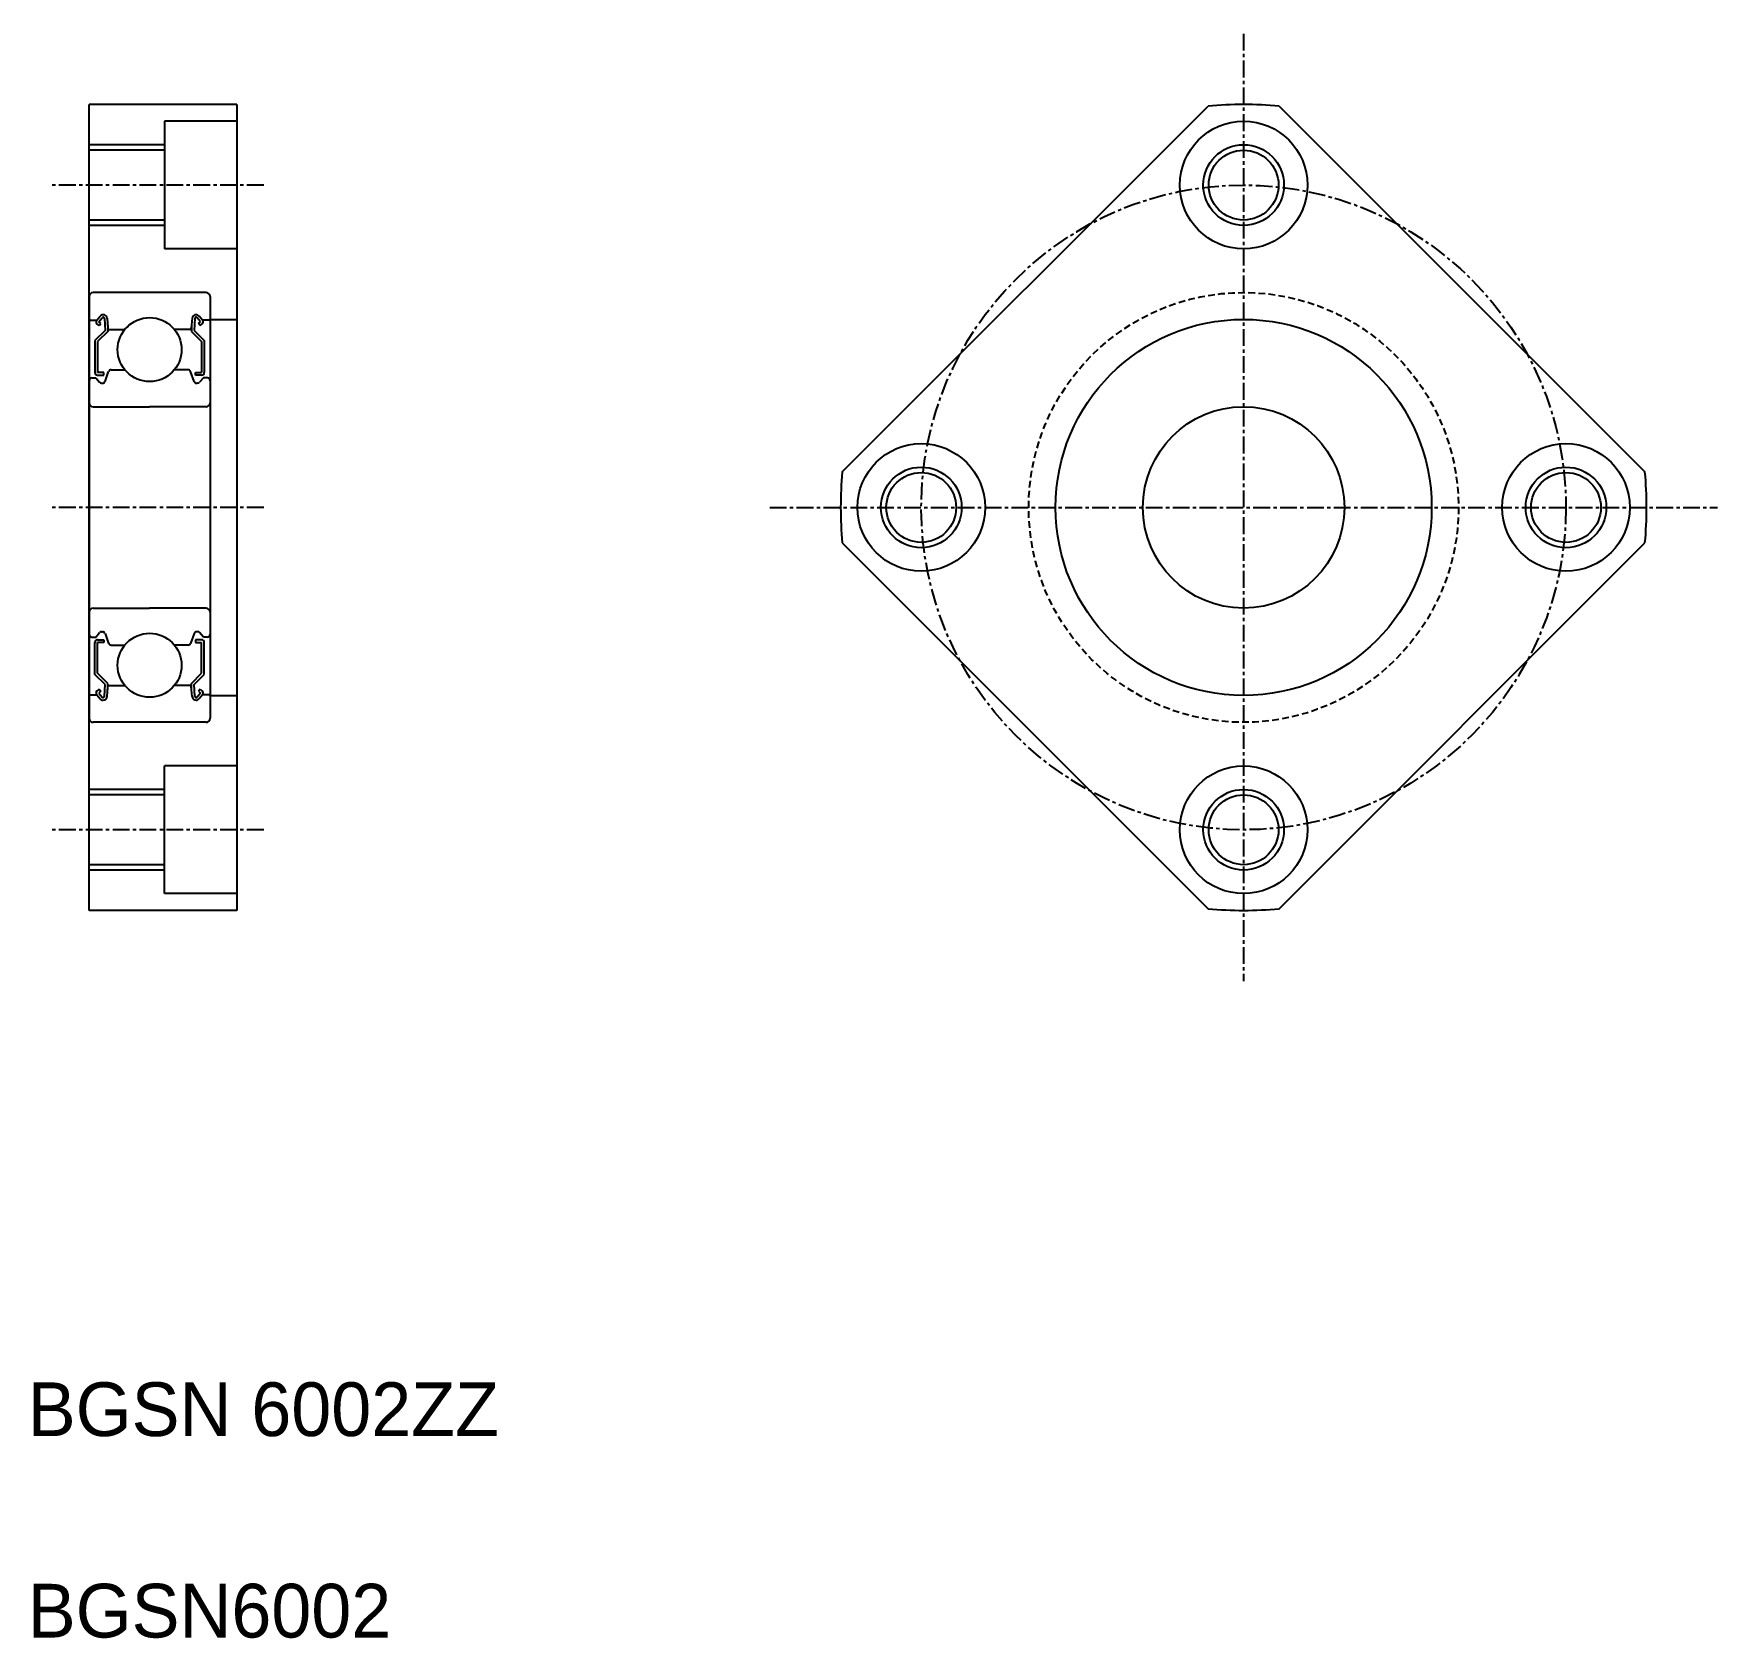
# Model space of a CAD drawing. Extents: x 175 to 301, y 82 to 201.
import ezdxf

# ---------------------------------------------------------------- set-up
doc = ezdxf.new("R2010")
doc.units = 0
doc.linetypes.add('CENTER', pattern=[2, 1.25, -0.25, 0.25, -0.25])
doc.linetypes.add('DASHED', pattern=[0.75, 0.5, -0.25])
doc.layers.get('0').update_dxf_attribs({"linetype": 'CONTINUOUS'})
doc.layers.add('CENTER', color=1, linetype='CENTER')

msp = doc.modelspace()

# ---------------------------------------------------------------- linework, layer by layer
for p, q in [((179.41, 136.08), (179.41, 196.08)), ((190.41, 196.08), (179.41, 196.08)), ((190.41, 196.08), (190.41, 136.08)), ((235.47, 168.72), (262.71, 195.96)), ((268, 195.96), (295.24, 168.72)), ((190.41, 194.83), (185.01, 194.83)), ((185.01, 194.83), (185.01, 185.33)), ((185.01, 192.68), (179.41, 192.68)), ((185.01, 187.48), (179.41, 187.48)), ((190.41, 185.33), (185.01, 185.33)), ((179.41, 181.78), (179.41, 150.38)), ((183.91, 182.08), (179.71, 182.08)), ((188.11, 182.08), (183.91, 182.08)), ((188.41, 181.78), (188.41, 150.38)), ((190.41, 181.08), (190.41, 181.08)), ((179.51, 180.03), (179.97, 180.03)), ((180.59, 179.26), (179.84, 178.51)), ((179.97, 180.03), (180.22, 180.33)), ((180.15, 179.62), (179.99, 179.75)), ((180.12, 179.9), (180.37, 180.2)), ((180.28, 179.77), (180.12, 179.9)), ((180.15, 179.62), (180.28, 179.77)), ((180.55, 180.14), (180.59, 179.26)), ((180.75, 180.16), (180.81, 179.42)), ((180.79, 179.65), (180.79, 179.18)), ((180.91, 179.33), (182.06, 179.33)), ((186.91, 179.33), (185.76, 179.33)), ((187.07, 180.16), (187.01, 179.42)), ((187.03, 179.65), (187.03, 179.18)), ((187.27, 180.14), (187.23, 179.26)), ((187.23, 179.26), (187.98, 178.51)), ((187.7, 179.9), (187.45, 180.2)), ((187.54, 179.77), (187.7, 179.9)), ((187.67, 179.62), (187.54, 179.77)), ((187.85, 180.03), (187.6, 180.33)), ((187.67, 179.62), (187.82, 179.75)), ((188.31, 180.03), (187.85, 180.03)), ((188.41, 180.08), (190.41, 180.08)), ((179.84, 178.51), (179.84, 176.13)), ((180.79, 179.18), (180.04, 178.43)), ((180.04, 178.43), (180.04, 176.13)), ((187.03, 179.18), (187.78, 178.43)), ((187.78, 178.43), (187.78, 176.13)), ((187.98, 178.51), (187.98, 176.13)), ((179.61, 175.73), (179.91, 175.73)), ((179.91, 175.73), (180.19, 175.4)), ((180.49, 176.13), (180.04, 176.13)), ((180.04, 175.93), (180.49, 175.93)), ((180.49, 175.93), (180.49, 176.13)), ((180.59, 175.46), (180.86, 176.2)), ((181.05, 176.33), (182.06, 176.33)), ((186.77, 176.33), (185.76, 176.33)), ((187.23, 175.46), (186.96, 176.2)), ((187.33, 176.13), (187.78, 176.13)), ((187.33, 175.93), (187.33, 176.13)), ((187.78, 175.93), (187.33, 175.93)), ((187.91, 175.73), (187.63, 175.4)), ((188.21, 175.73), (187.91, 175.73)), ((180.34, 175.33), (180.4, 175.33)), ((187.48, 175.33), (187.42, 175.33)), ((179.71, 173.58), (183.91, 173.58)), ((188.11, 173.58), (183.91, 173.58)), ((190.41, 166.08), (190.41, 166.08)), ((235.47, 163.44), (262.71, 136.2)), ((268, 136.2), (295.24, 163.44)), ((179.71, 158.58), (183.91, 158.58)), ((180.98, 158.58), (180.98, 158.58)), ((181.96, 158.58), (181.96, 158.58)), ((188.11, 158.58), (183.91, 158.58)), ((179.91, 156.43), (180.19, 156.76)), ((180.34, 156.83), (180.4, 156.83)), ((180.59, 156.7), (180.86, 155.96)), ((187.23, 156.7), (186.96, 155.96)), ((187.48, 156.83), (187.42, 156.83)), ((187.91, 156.43), (187.63, 156.76)), ((179.61, 156.43), (179.91, 156.43)), ((179.84, 153.65), (179.84, 156.03)), ((180.04, 156.23), (180.49, 156.23)), ((180.04, 153.73), (180.04, 156.03)), ((180.49, 156.03), (180.04, 156.03)), ((180.49, 156.23), (180.49, 156.03)), ((181.05, 155.83), (182.06, 155.83)), ((186.77, 155.83), (185.76, 155.83)), ((187.33, 156.23), (187.33, 156.03)), ((187.78, 156.23), (187.33, 156.23)), ((187.33, 156.03), (187.78, 156.03)), ((187.78, 153.73), (187.78, 156.03)), ((188.21, 156.43), (187.91, 156.43)), ((187.98, 153.65), (187.98, 156.03)), ((180.59, 152.9), (179.84, 153.65)), ((180.79, 152.98), (180.04, 153.73)), ((180.79, 152.51), (180.79, 152.98)), ((187.03, 152.98), (187.78, 153.73)), ((187.03, 152.51), (187.03, 152.98)), ((187.23, 152.9), (187.98, 153.65)), ((179.51, 152.13), (179.97, 152.13)), ((179.97, 152.13), (180.22, 151.83)), ((180.15, 152.54), (179.99, 152.41)), ((180.28, 152.39), (180.12, 152.26)), ((180.12, 152.26), (180.37, 151.96)), ((180.15, 152.54), (180.28, 152.39)), ((180.55, 152.02), (180.59, 152.9)), ((180.75, 152), (180.81, 152.74)), ((180.91, 152.83), (182.06, 152.83)), ((186.91, 152.83), (185.76, 152.83)), ((187.07, 152), (187.01, 152.74)), ((187.27, 152.02), (187.23, 152.9)), ((187.7, 152.26), (187.45, 151.96)), ((187.67, 152.54), (187.54, 152.39)), ((187.54, 152.39), (187.7, 152.26)), ((187.85, 152.13), (187.6, 151.83)), ((187.67, 152.54), (187.82, 152.41)), ((188.31, 152.13), (187.85, 152.13)), ((188.41, 152.08), (190.41, 152.08)), ((188.11, 150.08), (179.71, 150.08)), ((188.11, 150.08), (183.91, 150.08)), ((190.41, 146.83), (185.01, 146.83)), ((185.01, 137.33), (185.01, 146.83)), ((185.01, 144.68), (179.41, 144.68)), ((185.01, 139.48), (179.41, 139.48)), ((190.41, 137.33), (185.01, 137.33)), ((190.41, 136.08), (179.41, 136.08))]:
    msp.add_line(p, q)
at = {"color": 3}
for p, q in [((185.01, 193.08), (179.41, 193.08)), ((185.01, 187.08), (179.41, 187.08)), ((185.01, 145.08), (179.41, 145.08)), ((185.01, 139.08), (179.41, 139.08))]:
    msp.add_line(p, q, dxfattribs=at)
for centre, radius in [((265.36, 190.08), 4.75), ((265.36, 190.08), 2.6), ((183.91, 177.83), 2.38), ((265.36, 166.08), 14), ((265.36, 166.08), 7.5), ((241.36, 166.08), 4.75), ((289.36, 166.08), 4.75), ((241.36, 166.08), 2.6), ((289.36, 166.08), 2.6), ((183.91, 154.33), 2.38), ((265.36, 142.08), 4.75), ((265.36, 142.08), 2.6)]:
    msp.add_circle(centre, radius)
for centre in [(265.36, 190.08), (241.36, 166.08), (289.36, 166.08), (265.36, 142.08)]:
    msp.add_circle(centre, 3, dxfattribs=at)
at = {"color": 3, "linetype": 'DASHED'}
msp.add_circle((265.36, 166.08), 16, dxfattribs=at)
for centre, radius, start, end in [((265.36, 166.08), 30, 84.9445, 95.0555), ((179.71, 181.78), 0.3, 90, 180), ((188.11, 181.78), 0.3, 0, 90), ((179.51, 180.13), 0.1, 180, 270), ((180.12, 179.9), 0.2, 140.0002, 230.0848), ((180.45, 180.13), 0.3, 4.9968, 140.0002), ((180.45, 180.14), 0.1, 2.8198, 140.0033), ((180.91, 179.43), 0.1, 184.9968, 269.9995), ((186.91, 179.43), 0.1, 270.0005, 355.0032), ((187.37, 180.13), 0.3, 39.9998, 175.0032), ((187.37, 180.14), 0.1, 39.9967, 177.1802), ((187.7, 179.9), 0.2, 309.9152, 39.9998), ((188.31, 180.13), 0.1, 270, 0), ((179.61, 175.53), 0.2, 90, 180), ((180.04, 176.13), 0.2, 180, 270), ((181.05, 176.13), 0.2, 90, 159.9919), ((186.77, 176.13), 0.2, 20.0081, 90), ((187.78, 176.13), 0.2, 270, 0), ((188.21, 175.53), 0.2, 0, 90), ((180.34, 175.53), 0.2, 219.9962, 270), ((180.4, 175.53), 0.2, 270, 339.9919), ((187.42, 175.53), 0.2, 200.0081, 270), ((187.48, 175.53), 0.2, 270, 320.0038), ((179.71, 173.88), 0.3, 180, 270), ((188.11, 173.88), 0.3, 270, 0), ((265.36, 166.08), 30, 174.9445, 185.0555), ((265.36, 166.08), 30, 354.9445, 5.0555), ((179.71, 158.28), 0.3, 90, 180), ((188.11, 158.28), 0.3, 0, 90), ((180.34, 156.63), 0.2, 90, 140.0038), ((180.4, 156.63), 0.2, 20.0081, 90), ((187.42, 156.63), 0.2, 90, 159.9919), ((187.48, 156.63), 0.2, 39.9962, 90), ((179.61, 156.63), 0.2, 180, 270), ((180.04, 156.03), 0.2, 90, 180), ((181.05, 156.03), 0.2, 200.0081, 270), ((186.77, 156.03), 0.2, 270, 339.9919), ((187.78, 156.03), 0.2, 0, 90), ((188.21, 156.63), 0.2, 270, 0), ((179.51, 152.03), 0.1, 90, 180), ((180.12, 152.26), 0.2, 129.9152, 219.9998), ((180.45, 152.03), 0.3, 219.9998, 355.0032), ((180.45, 152.03), 0.1, 219.9967, 357.1802), ((180.91, 152.73), 0.1, 90.0005, 175.0032), ((186.91, 152.73), 0.1, 4.9968, 89.9995), ((187.37, 152.03), 0.3, 184.9968, 320.0002), ((187.37, 152.03), 0.1, 182.8198, 320.0033), ((187.7, 152.26), 0.2, 320.0002, 50.0848), ((188.31, 152.03), 0.1, 0, 90), ((179.71, 150.38), 0.3, 180, 270), ((188.11, 150.38), 0.3, 270, 0), ((265.36, 166.08), 30, 264.9445, 275.0555)]:
    msp.add_arc(centre, radius, start, end)
at = {"layer": 'CENTER', "color": 1, "linetype": 'CENTER'}
for p, q in [((265.36, 201.35), (265.36, 130.81)), ((192.41, 190.08), (176.41, 190.08)), ((192.41, 166.08), (176.41, 166.08)), ((230.08, 166.08), (300.63, 166.08)), ((192.41, 142.08), (176.41, 142.08))]:
    msp.add_line(p, q, dxfattribs=at)
msp.add_circle((265.36, 166.08), 24, dxfattribs=at)

# ---------------------------------------------------------------- texts
for s, p in [('BGSN 6002ZZ', (174.84, 96.94)), ('BGSN6002', (174.84, 81.94))]:
    msp.add_text(s, height=4).set_placement(p)

doc.saveas('drawing.dxf')
